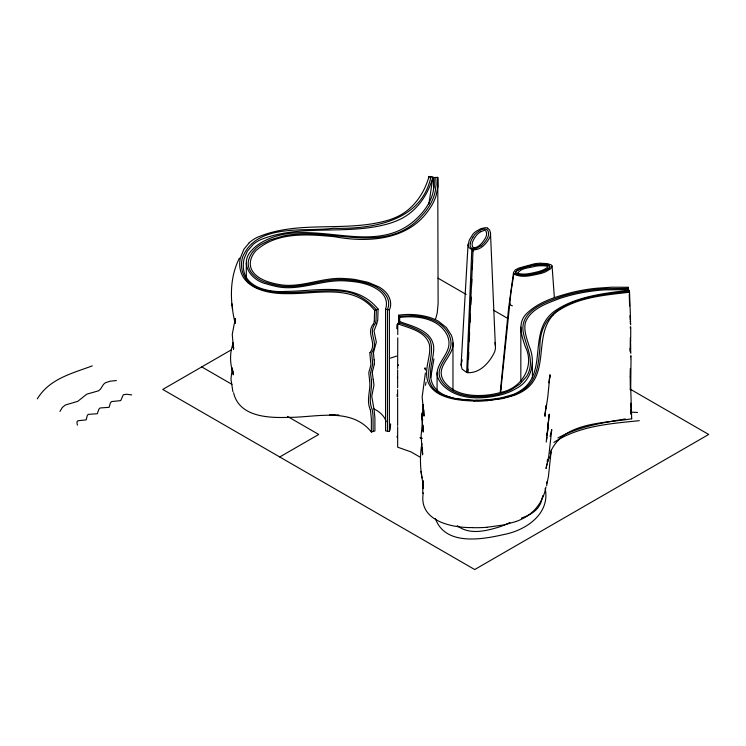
<?xml version="1.0" encoding="UTF-8"?>
<svg xmlns="http://www.w3.org/2000/svg" width="746" height="746" viewBox="0 0 746 746"><rect width="100%" height="100%" fill="white"/><g stroke="black" fill="none" stroke-linecap="round" stroke-linejoin="round"><path stroke-width="1.12" d="M397.758 337.826L397.646 368.487M397.758 334.6L397.758 323.755L399.66 321.591C412.435 326.375 431.803 330.413 433.696 346.722C434.153 356.299 429.985 365.456 430.619 375.051C430.983 397.777 459.48 400.434 476.713 400.238M422.768 493.358L422.907 480.517L423.392 484.919C420.315 471.444 419.42 457.401 421.91 443.739M630.193 376.749L630.351 389.916M397.655 383.547L397.655 380.572M373.186 379.304L373.914 384.442A18.137 14.761 -8.5 0 1 373.858 385.71L371.76 396.34L373.802 408.165A79.617 64.846 -5 0 1 374.1 409.619L374.902 417.872L374.912 430.964L371.387 432.009L371.377 419.019L370.566 411.074A75.178 61.442 -2.8 0 0 370.258 409.685M373.149 431.486L373.028 416.408A83.142 67.839 -3.9 0 0 372.179 409.489C367.862 399.735 372.366 389.822 371.433 380.087M397.655 384.358L397.627 387.808M397.637 369.764L397.655 379.789M397.609 389.757L397.637 396.63M422.917 484.49L422.861 488.667L422.954 482.047M423.019 425.22L423.308 431.402L421.984 419.858L423.29 404.453M630.557 344.12L630.696 338.964M630.715 337.947L630.734 327.018M398.616 324.473L398.616 315.213C408.789 313.73 419.28 314.439 429.155 317.302A38.037 21.96 0 0 1 438.35 321.2L446.434 327.597L451.255 335.066A61.433 35.472 0 0 1 452.831 340.903C455.666 355.31 435.16 365.363 442.984 379.639A46.681 26.949 0 0 0 445.707 383.5C454.846 393.944 469.849 396.135 482.998 395.399A50.42 29.113 0 0 0 501.042 392.321C521.603 388.507 535.162 366.137 525.343 346.787C521.874 336.614 517.351 323.848 525.566 314.663C537.754 301.934 555.5 296.88 572.014 292.413A119.528 69.014 0 0 1 595.793 288.31L611.934 287.191L628.141 287.285L628.141 290.763M421.984 419.858L422.161 412.902L422.031 417.191M630.323 337.714L630.239 347.263A28.861 5.67 81.9 0 0 630.286 348.503L630.482 352.168M487.623 228.173A4.14 2.443 -1.2 0 0 485.273 227.679L480.965 228.612L475.995 231.391A27.36 15.675 -0.6 0 0 472.861 234.263L469.318 240.044L468.04 244.856L461.084 365.102L462.11 369.139L466.698 372.487L471.798 249.612L473.999 248.213C469.411 244.912 474.102 238.487 476.685 235.046A23.667 13.866 1 0 1 480.881 231.633M487.642 228.183L489.665 230.066L490.486 233.06L495.447 347.99A43.203 25.01 0.2 0 1 494.523 352.112C489.535 362.491 480.06 373.373 467.555 372.674L473.141 248.045C479.035 247.709 482.998 242.152 485.749 237.433A23.769 13.717 -0.5 0 0 486.485 232.939L486.112 231.446A9.782 5.651 -1.6 0 0 485.879 230.99L484.602 230.206L480.974 231.689M470.372 314.271L470.036 322.263M468.115 369.13L467.555 372.674M468.535 358.975L468.814 352.149M469.262 341.108L469.616 332.576M233.041 346.536L233.106 344.96M470.773 304.601L471.08 297.104M471.537 286.231L471.826 279.218M472.255 269.008L472.395 265.688M472.47 264.037L472.6 260.774M473.011 251.178L473.141 248.045M473.934 249.779L473.999 248.213M422.395 447.339L422.488 453.689L421.089 435.813L422.665 419.299M628.141 287.285L627.852 289.569L604.316 289.868A116.217 67.103 0 0 0 573.525 294.53A117.999 68.128 0 0 0 559.444 298.549C546.799 303.491 530.966 308.536 525.464 322.244C523.44 330.459 526.862 338.619 529.222 346.377C535.964 361.288 531.833 380.404 516.614 388.284A49.637 28.656 0 0 1 502.879 394.336C483.501 399.464 458.939 400.77 443.394 385.868A50.728 29.29 0 0 1 440.047 381.756C429.51 367.125 451.032 355.777 448.868 341.062A58.076 33.533 0 0 0 447.395 335.607C439.273 318.178 416.716 315.213 399.67 317.423L398.616 315.213M423.887 409.908L423.989 416.119L422.152 396.975L425.397 372.991M423.15 432.148L423.336 428.997M433.939 358.91L430.74 377.485M422.609 454.836L422.758 452.71M233.097 374.884L233.367 372.319M547.872 461.783L548.049 459.573M423.308 492.864C418.208 520.755 451.311 527.907 472.321 527.59M372.282 372.655L373.149 379.145M546.249 442.08L546.529 438.769M551.285 449.754L548.45 476.274L546.622 485.73M428.903 177.781L429.015 176.457L432.913 177.072L428.875 204.124M545.028 416.352L545.223 414.114L545.028 415.923M548.441 421.518L547.228 435.03L549.205 414.142L546.585 439.469L546.921 436.988M461.084 365.102L462.184 359.814M546.035 405.563L544.972 414.795L547.741 397.45L549.97 374.725L548.832 382.829M500.65 392.088L510.963 292.124L513.882 273.903L517.137 273.12C524.326 275.544 532.346 272.933 539.591 271.367M374.343 364.29L372.608 370.949M234.878 320.771L235.167 318.439L235.158 323.438C230.001 301.841 229.115 278.435 239.419 258.116M547.228 461.709L547.508 459.396M546.809 435.45L547.107 433.333M546.52 483.604L546.771 481.86M550.93 452.141L550.016 458.436L550.38 456.02M549.41 379.593L550.016 375.639M377.718 320.454L378.091 309.142C355.441 280.813 316.901 291.313 285.755 291.416C268.429 292.618 243 287.471 243.299 265.473A78.181 45.254 0.1 0 1 244.306 258.135L247.346 251.197L253.183 244.399A41.701 24.208 0 0 1 260.522 239.708C301.804 223.185 348.307 236.09 390.494 223.119A58.328 34.325 0.6 0 0 396.947 220.713C415.382 213.291 427.85 195.825 432.913 177.072M425.509 385.244L426.059 382.157M545.969 408.351L546.594 404.882M546.949 464.012L546.053 468.497L548.711 456.655L551.751 429.612L550.11 436.466M374.268 321.041L374.613 310.392C353.324 283.2 316.742 294.278 287.322 293.635C268.532 293.989 241.35 288.861 239.727 265.679A82.116 47.324 -0.3 0 1 240.361 258.013L243.905 249.229L249.183 242.823M540.356 263.254A27.35 15.647 0 0 0 534.537 263.767L518.684 268.122L515.337 269.884L513.546 272.365L508.613 308.061L500.333 391.594L500.79 388.666M517.183 275.078C518.759 267.674 529.436 268.15 535.553 266.191A23.769 13.857 0 0 1 543.349 265.79L545.941 265.986A9.782 5.828 -0.1 0 1 546.734 266.135L548.077 266.76L545.41 268.896M373.522 352.448L376.329 342.125L374.007 330.935L376.833 323.615M470.232 243.401L470.12 246.115L471.108 247.831A5.884 3.394 0 0 0 472.349 248.679L473.579 248.94A5.884 3.394 0 0 0 475.482 248.782L481.179 245.77M542.902 495.521L540.552 503.643L538.267 507.345A38.596 22.287 0 0 1 526.48 516.12L521.417 518.144M232.295 367.899L230.952 379.043L232.901 391.706M545.913 487.082C543.685 499.969 535.703 511.831 524 517.929A51.232 29.551 -0.2 0 1 516.307 521.426M233.423 349.557L233.834 347.878M370.1 352.578C377.551 342.181 365.381 333.984 373.466 323.801M234.999 320.015L232.258 334.376L233.479 348.513L232.649 342.778M550.222 453.559L550.66 452.067M429.015 176.457C424.12 194.24 412.249 210.792 394.737 217.804A54.16 30.614 -0.7 0 1 388.694 220.061C345.836 232.901 298.4 219.464 256.81 237.536A44.835 25.812 0.1 0 0 249.145 242.814M430.964 176.765C421.481 221.814 371.918 229.209 333.369 228.295C304.191 232.081 256.549 222.895 242.525 257.314A80.036 46.224 -0.1 0 0 241.536 266.313C241.937 273.512 245.639 280.403 251.477 284.655A30.166 17.428 -0.2 0 0 258.638 288.478C286.79 297.794 316.556 287.816 345.295 291.63A32.227 18.594 0 0 1 352.131 293.243C361.651 296.19 369.643 302.578 376.357 309.767L375.993 320.752A29.206 23.825 -3.9 0 1 375.154 323.708C367.302 333.76 379.378 341.92 371.844 352.336A16.02 13.064 -3.9 0 0 371.657 353.38L372.636 363.171A17.009 13.876 -3.9 0 1 372.59 364.691L370.51 373L371.331 379.649M370.007 368.403L370.827 365.083A13.587 11.097 4.7 0 0 370.865 364.328L370.865 363.47A31.938 26.091 -0.6 0 0 370.538 361.316M369.783 369.111L369.111 371.34A21.83 17.82 -4.7 0 0 368.813 373.112L369.652 380.702M509.704 302.932L510.087 304.816L512.353 305.832M233.246 343.095C229.432 353.082 229.852 364.235 233.461 374.212L232.724 370.053M433.799 177.539L433.967 186.612L433.295 191.125A116.217 67.103 0 0 1 425.22 208.899A117.999 68.128 0 0 1 418.245 217.03C375.546 260.578 311.837 214.736 262.825 241.76A49.637 28.656 0 0 0 252.353 249.696C238.179 263.31 251.458 280.906 267.003 284.03A50.728 29.29 0 0 0 274.136 285.96C297.868 292.283 320.864 279.386 344.615 280.878A58.076 33.533 0 0 1 354.07 281.727C368.039 283.051 391.296 291.257 385.561 309.273L385.561 430.862L389.393 431.468L389.393 309.888C392.237 303.967 390.093 296.861 385.766 292.255A38.037 21.96 0 0 0 379.024 286.949L367.937 282.277L355.003 279.498A61.433 35.472 0 0 0 344.894 278.584C322.197 276.673 300.47 289.019 277.792 284.273A46.681 26.949 0 0 1 271.115 282.697C261.184 280.086 248.502 273.4 250.497 261.165A50.42 29.113 0 0 1 255.831 250.749C276.887 231.446 308.35 234.225 334.702 236.724C367.909 242.879 408.09 240.38 428.885 209.775A119.528 69.014 0 0 0 435.99 196.049L437.93 186.733L437.762 177.371L433.799 177.539L433.799 187.955M389.393 431.468L390.279 429.015L390.624 423.887M551.154 450.593C564.871 421.807 604.773 423.336 631.685 418.795L630.724 387.939M59.941 411.447L62.3 407.475L65.387 404.985L77.733 401.357L86.825 394.149L98.593 390.811L100.523 389.058L103.545 384.302L105.568 382.67L110.194 381.197L116.376 380.544M472.936 237.181L474.633 234.813A25.793 14.892 0 0 1 479.044 231.148C482.019 228.518 488.695 227.586 488.499 233.2A25.793 14.892 0 0 1 487.67 237.629L486.233 240.053A55.017 31.761 0 0 1 481.254 245.798M553.15 315.008C533.203 336.194 550.511 374.809 522.918 391.165A44.835 25.83 0.1 0 1 513.668 395.511L502.59 398.578L487.352 400.621M466.698 372.487L467.807 371.695L466.903 371.303M553.849 442.425C578.905 425.863 610.2 423.644 639.294 420.679M231.325 349.837L162.749 389.431L474.717 569.543L708.7 434.461L630.202 389.142M279.741 456.972L318.728 434.461L287.471 416.408M557.915 437.949C578.598 426.591 602.358 422.842 625.353 418.944M509.863 522.582L507.243 523.823A72.819 42.037 0 0 1 499.736 526.807C486.336 530.975 469.346 535.292 457.251 525.66M92.308 365.857C74.246 372.674 53.759 377.635 41.123 393.431A95.078 54.896 0 0 0 37.3 398.868M374.613 310.392L378.091 309.142M516.325 521.435L503.895 524.951L486.979 527.254M390.345 358.173L396.611 356.094M630.501 318.393L629.531 292.218L628.859 290.194C603.3 293.542 575.828 296.265 554.119 311.455A58.328 33.244 -1 0 0 549.942 315.176C529.669 335.7 546.753 373.028 521.221 390.214A41.701 24.086 -0.3 0 1 513.145 394.494L501.368 397.86L489.395 399.623M629.195 291.21C594.096 295.444 538.743 299.892 539.945 347.561C538.715 360.066 538.127 373.942 529.651 384.05C519.859 395.539 503.923 398.457 489.684 400.015A80.036 46.28 0 0 1 474.111 400.602L454.389 398.55L442.322 394.839A30.166 17.475 0 0 1 435.683 390.69C420.212 377.206 436.065 356.737 430.125 340.605A32.227 18.594 0 0 0 427.327 336.66C419.513 329.154 408.715 326.086 398.709 322.673L398.709 323.997M629.531 292.218C604.847 295.164 578.159 297.029 557.066 311.53A54.16 31.686 1 0 0 553.15 315.008M525.053 275.05L517.37 274.547A5.884 3.394 0 0 1 515.915 273.829L515.505 273.512C515.132 270.742 518.908 269.679 520.941 268.728A53.6 30.94 0 0 1 530.275 265.968L535.05 264.989A25.793 14.892 0 0 1 542.724 264.504C547.816 263.888 553.868 266.658 546.268 269.968A25.793 14.892 0 0 1 539.936 272.514C532.085 274.08 522.983 277.176 515.505 273.512L515.458 273.12A5.884 3.394 0 0 1 515.738 272.02C523.925 261.66 574.075 262.266 535.236 273.614A53.6 30.94 0 0 1 525.063 275.087M540.356 263.263L547.219 263.599L551.21 264.877A4.14 2.452 -1.7 0 1 551.835 265.529A4.14 2.443 -1.2 0 1 552.096 266.266M329.583 414.729L335.793 414.804M472.656 249.779C480.359 250.451 486.205 244.035 489.572 237.825A27.35 15.806 0.4 0 0 490.476 234.468L490.486 233.06M474.046 400.966C456.31 400.667 426.871 397.329 426.609 374.044C426.292 364.393 430.675 355.143 429.584 345.473C426.479 331.299 409.312 328.231 397.758 323.755M336.8 414.851L338.824 414.962M513.565 273.4L517.454 273.633M420.101 437.715L421.714 437.958M385.561 309.273L389.393 309.888M420.157 438.061L422.245 438.434M131.744 394.886L126.587 394.252L123.304 394.774L120.731 400.611L111.499 401.59L110.417 402.859L109.084 407.335L100.057 407.978L98.873 409.19L97.297 413.722L88.252 414.366L87.282 415.531L86.191 419.886L77.938 420.753L76.969 421.798L77.09 423.924A20.254 11.694 0 0 0 77.565 425.08M471.798 249.612L468.712 247.43L468.04 244.856M373.933 408.92C379.341 411.512 384.376 415.764 386.176 421.676M437.986 278.165L466.166 294.428M493.339 310.122L507.429 318.253M201.746 366.911L231.997 384.386M513.882 273.903C522.088 278.566 532.103 275.246 540.813 273.502A27.36 15.992 0.4 0 0 545.802 271.693L550.576 268.802L552.096 266.266L554.362 297.523M420.418 457.307L410.915 451.871L397.665 447.18L397.655 426.712M371.387 432.009C351.207 406.803 316.295 417.508 288.702 417.359C268.579 418.068 239.261 417.023 233.582 392.806M435.356 518.47C445.175 546.063 481.879 539.572 504.165 534.462C526.005 530.266 550.483 513.752 545.167 488.416M631.452 418.04L631.685 418.795M494.906 342.722L495.456 345.724M425.341 369.484L425.061 368.039L425.556 370.053M425.061 368.039L425.341 369.195M369.69 380.87C370.837 390.419 366.016 400.117 370.305 409.675M370.613 361.306L369.895 353.744A16.002 13.074 -4.4 0 1 369.96 352.569M374.119 359.889L373.429 353.017A14.109 11.488 -3.5 0 1 373.587 352.457M420.996 471.351L422.003 477.86M231.81 303.603L232.155 305.935M232.323 307.016L232.659 309.329M435.785 177.455L436.102 184.365L435.263 191.265A118.278 68.287 0 0 1 425.388 211.547A121.029 69.872 0 0 1 421.826 215.678C388.218 254.517 336.269 229.647 293.299 234.458A62.99 36.367 0 0 0 283.461 235.978L270.089 239.886L260.615 244.697A46.784 27.015 0 0 0 255.682 248.586L252.68 251.924A52.686 30.418 0 0 0 249.574 257.323C243.923 269.959 256.857 280.412 267.982 283.032A48.677 28.106 0 0 0 274.845 284.888C298.381 291.015 321.172 278.025 344.755 279.731A59.755 34.502 0 0 1 354.536 280.608C366.491 282.613 381.001 285.793 387.183 297.449A43.016 24.832 0 0 1 388.647 302.382L388.573 306.074L387.472 309.581L387.472 431.16M232.994 345.165L233.218 347.524L233.172 345.286M631.013 414.422L630.743 410.151M630.183 351.413L630.006 348.513M630.799 353.343L630.575 348.195M629.997 315.623L630.146 319.838M629.605 305.963L629.251 294.064M630.743 403.241L630.883 406.784A185.39 36.433 81.9 0 0 631.219 413.778M630.957 356.952L630.939 356.439A36.582 5.595 83.3 0 0 630.883 355.404M630.538 319.53L630.557 320.146M630.193 321.032L630.211 321.629M630.594 321.358L630.612 321.964M630.239 322.822L630.258 323.419M630.65 323.167L630.687 324.818M630.715 387.743L631.013 359.199M630.342 326.888L630.361 328.156M628.859 290.194L628.869 291.63M397.646 425.472L397.646 397.898M628.001 290.744L628.001 288.432L604.083 288.73A118.278 68.287 0 0 0 568.946 294.428A121.029 69.872 0 0 0 561.785 296.488C545.755 301.953 519.365 310.662 523.263 332.306C525.604 344.96 533.315 357.548 529.268 370.697A62.99 36.367 0 0 1 526.639 376.366L519.859 384.087L511.523 389.561A46.784 27.015 0 0 1 504.79 392.405L499.009 394.14A52.686 30.418 0 0 1 489.656 395.93C474.391 397.814 456.655 396.751 445.12 385.309A48.677 28.106 0 0 1 441.912 381.346C431.692 366.836 453.335 355.693 450.845 340.987A59.755 34.502 0 0 0 449.325 335.336C444.411 323.857 431.878 318.188 420.157 316.481A43.016 24.832 0 0 0 411.605 315.642L399.147 316.313L399.147 322.104M532.42 362.789L532.42 377.84M520.839 327.084L520.839 381.504M452.971 342.834L452.971 390.307M437.762 177.371L438.107 303.631L437.231 312.975L435.99 317.628A119.528 69.014 0 0 1 435.338 319.484M437.081 372.748L437.081 391.277M399.67 317.423L399.67 322.058M246.311 262.9L246.311 277.95M470.157 243.392A55.017 31.761 0 0 1 472.983 237.191M545.307 268.83A23.667 13.391 -0.7 0 1 539.517 271.283M489.376 399.567A78.181 45.086 -0.1 0 1 476.713 400.173M630.202 376.777A108.254 21.28 81.9 0 1 630.314 368.44M486.998 527.31A85.921 49.609 -0.1 0 1 472.321 527.646M397.105 436.242A75.178 1.651 -89 0 1 397.105 437.37M397.217 396.564A21.83 0.821 -88.3 0 1 397.189 394.242M397.487 378.119A13.587 0.532 88.5 0 1 397.506 377.28M398.411 365.437A16.002 0.559 -88.4 0 1 398.42 364.841M396.816 328.725A28.134 1.837 88.6 0 1 396.993 324.519M487.371 400.705A82.116 47.66 0.1 0 1 474.036 401.05M630.678 348.429A32.6 5.968 82.7 0 1 630.668 344.41M630.874 356.765A23.48 3.702 83.1 0 1 630.929 358.761M372.254 372.403A18.426 15.004 -3.1 0 1 372.524 370.939M374.333 364.29A17.578 14.267 -10.5 0 0 374.389 363.544L374.399 362.612A34.521 28.096 -7.3 0 0 374.138 359.889M377.569 320.444A30.288 24.385 -11.2 0 1 376.637 323.577M374.343 321.06A28.134 23.201 6.9 0 1 373.625 323.839M631.386 412.174A152.865 88.252 0 0 1 637.513 412.463"/></g></svg>
